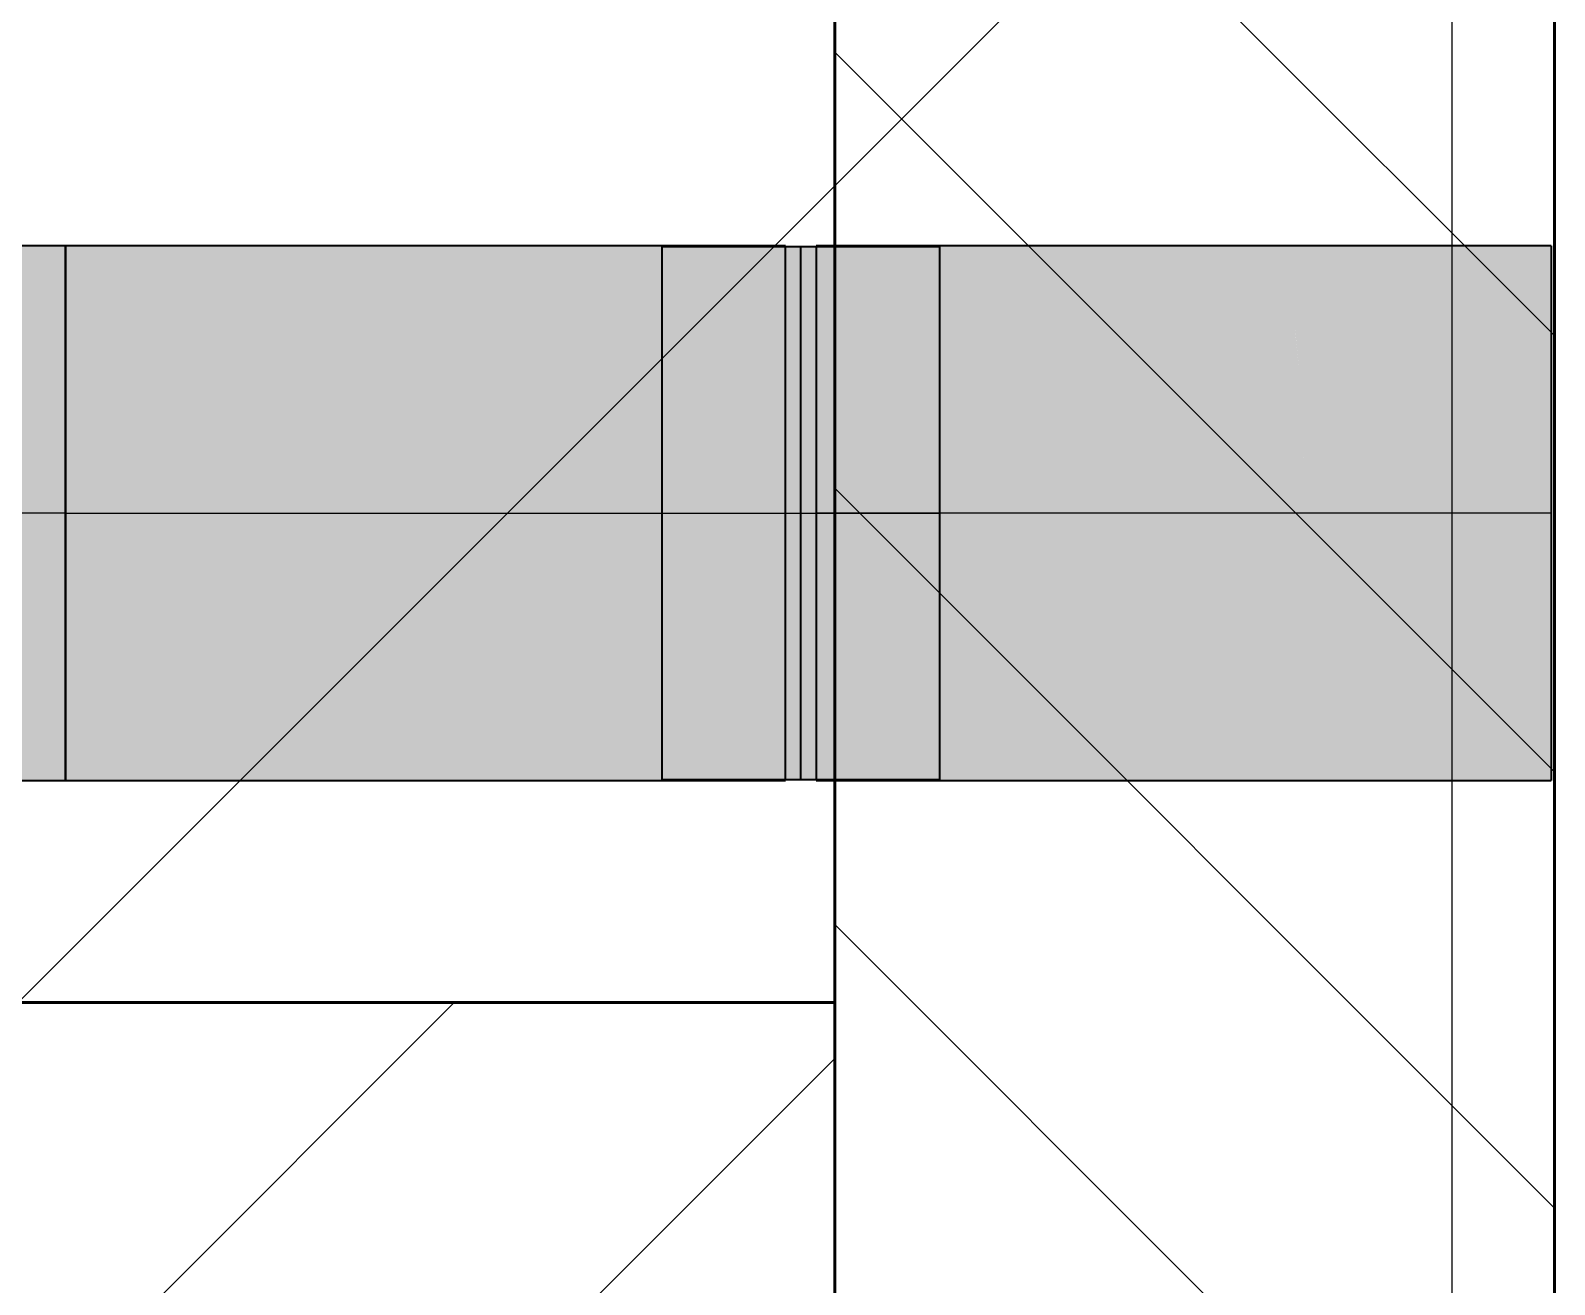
# Model space of a CAD drawing. Extents: x 0 to 756, y -25 to 420.
# Drawn here: x 379.46 to 394.28, y 293.79 to 305.99 of the extents above; entities that cross this region are included whole.
import ezdxf
from ezdxf.lldxf.tags import DXFTag

# ---------------------------------------------------------------- set-up
doc = ezdxf.new("R2010")
doc.units = 0
doc.layers.get('0').update_dxf_attribs({"lineweight": 25})
doc.layers.get('DEFPOINTS').update_dxf_attribs({"lineweight": 25})
for name, color, linetype, lineweight in [('A_Aussenwand', 7, 'Continuous', 25), ('A_Innenwand', 7, 'Continuous', 25), ('ALLGEMEIN01', 7, 'Continuous', 13), ('ALLGEMEIN03', 7, 'Continuous', 25), ('WAND_HOLZ_NICHT_TRAGEND', 7, 'Continuous', 13), ('WAND_HOLZ_TRAGEND', 7, 'Continuous', 13)]:
    doc.layers.add(name, color=color, linetype=linetype, lineweight=lineweight)
for name, color, linetype, lineweight, true_color in [('A_Geschossdecke', 7, 'Continuous', 25, 0x008080), ('L_Fortluft', 7, 'Continuous', 35, 0x993300), ('L_Fortluft-Shading', 7, 'Continuous', 35, 0x993300), ('L_Schalldaempfer', 7, 'Continuous', 35, 0xababab), ('L_Schalldaempfer-Shading', 7, 'Continuous', 35, 0xababab)]:
    doc.layers.add(name, color=color, linetype=linetype, lineweight=lineweight, true_color=true_color)
tags = doc.linetypes.add('STRICHPUNKT2', pattern=[12.7, 6.35, -3.175, 0, -3.175]).pattern_tags.tags
tags[10:11] = [DXFTag(74, 4), DXFTag(75, 0), DXFTag(340, '0'), DXFTag(46, 0.0), DXFTag(50, 0.0), DXFTag(44, 0.0), DXFTag(45, 0.0)]
tags[8:9] = [DXFTag(74, 4), DXFTag(75, 0), DXFTag(340, '0'), DXFTag(46, 0.0), DXFTag(50, 0.0), DXFTag(44, 0.0), DXFTag(45, 0.0)]
tags[6:7] = [DXFTag(74, 4), DXFTag(75, 0), DXFTag(340, '0'), DXFTag(46, 0.0), DXFTag(50, 0.0), DXFTag(44, 0.0), DXFTag(45, 0.0)]
tags[4:5] = [DXFTag(74, 4), DXFTag(75, 0), DXFTag(340, '0'), DXFTag(46, 0.0), DXFTag(50, 0.0), DXFTag(44, 0.0), DXFTag(45, 0.0)]

# ---------------------------------------------------------------- blocks, each defined once
blk = doc.blocks.new('Shading-A0T78OOFOY', base_point=(394.247, 303.893))
at = {"layer": 'L_Fortluft-Shading', "color": 28, "true_color": 0x561c00}
for points in [[(387.099, 303.804), (391.599, 303.804), (387.099, 303.893)], [(391.599, 303.804), (387.099, 303.893), (391.511, 303.893)], [(391.599, 303.804), (394.247, 303.804), (391.511, 303.893)], [(394.247, 303.804), (391.511, 303.893), (394.247, 303.893)], [(387.099, 298.703), (391.507, 298.703), (387.099, 298.782)], [(391.507, 298.703), (387.099, 298.782), (391.586, 298.782)], [(387.099, 298.693), (391.497, 298.693), (387.099, 298.703)], [(391.497, 298.693), (387.099, 298.703), (391.507, 298.703)], [(391.497, 298.693), (394.247, 298.693), (391.586, 298.782)], [(394.247, 298.693), (391.586, 298.782), (394.247, 298.782)]]:
    blk.add_solid(points, dxfattribs=at)
at = {"layer": 'L_Fortluft-Shading', "color": 26, "true_color": 0x692300}
for points in [[(387.099, 303.545), (391.681, 303.545), (387.099, 303.804)], [(391.681, 303.545), (387.099, 303.804), (391.599, 303.804)], [(391.681, 303.545), (394.247, 303.545), (391.599, 303.804)], [(394.247, 303.545), (391.599, 303.804), (394.247, 303.804)], [(387.099, 298.782), (391.586, 298.782), (387.099, 299.041)], [(391.586, 298.782), (387.099, 299.041), (391.669, 299.041)], [(391.586, 298.782), (394.247, 298.782), (391.669, 299.041)], [(394.247, 298.782), (391.669, 299.041), (394.247, 299.041)]]:
    blk.add_solid(points, dxfattribs=at)
at = {"layer": 'L_Fortluft-Shading', "color": 26, "true_color": 0x7b2900}
for points in [[(387.099, 303.131), (391.751, 303.131), (387.099, 303.545)], [(391.751, 303.131), (387.099, 303.545), (391.681, 303.545)], [(391.751, 303.131), (394.247, 303.131), (391.681, 303.545)], [(394.247, 303.131), (391.681, 303.545), (394.247, 303.545)], [(387.099, 299.097), (391.679, 299.097), (387.099, 299.454)], [(391.679, 299.097), (387.099, 299.454), (391.741, 299.454)], [(391.669, 299.041), (394.247, 299.041), (391.741, 299.454)], [(394.247, 299.041), (391.741, 299.454), (394.247, 299.454)], [(387.099, 299.041), (391.669, 299.041), (387.099, 299.097)], [(391.669, 299.041), (387.099, 299.097), (391.679, 299.097)]]:
    blk.add_solid(points, dxfattribs=at)
at = {"layer": 'L_Fortluft-Shading', "color": 26, "true_color": 0x892d00}
for points in [[(387.099, 303.035), (391.76, 303.035), (387.099, 303.131)], [(391.76, 303.035), (387.099, 303.131), (391.751, 303.131)], [(391.804, 302.593), (394.247, 302.593), (391.751, 303.131)], [(394.247, 302.593), (391.751, 303.131), (394.247, 303.131)], [(387.099, 302.593), (391.804, 302.593), (387.099, 303.035)], [(391.804, 302.593), (387.099, 303.035), (391.76, 303.035)], [(387.099, 299.454), (391.741, 299.454), (387.099, 299.993)], [(391.741, 299.454), (387.099, 299.993), (391.797, 299.993)], [(391.741, 299.454), (394.247, 299.454), (391.797, 299.993)], [(394.247, 299.454), (391.797, 299.993), (394.247, 299.993)]]:
    blk.add_solid(points, dxfattribs=at)
at = {"layer": 'L_Fortluft-Shading', "color": 24, "true_color": 0x933100}
for points in [[(387.099, 301.966), (391.836, 301.966), (387.099, 302.593)], [(391.836, 301.966), (387.099, 302.593), (391.804, 302.593)], [(391.836, 301.966), (394.247, 301.966), (391.804, 302.593)], [(394.247, 301.966), (391.804, 302.593), (394.247, 302.593)], [(387.099, 299.993), (391.797, 299.993), (387.099, 300.62)], [(391.797, 299.993), (387.099, 300.62), (391.833, 300.62)], [(391.797, 299.993), (394.247, 299.993), (391.833, 300.62)], [(394.247, 299.993), (391.833, 300.62), (394.247, 300.62)]]:
    blk.add_solid(points, dxfattribs=at)
at = {"layer": 'L_Fortluft-Shading', "color": 24, "true_color": 0x983200}
for points in [[(387.099, 301.896), (391.837, 301.896), (387.099, 301.966)], [(391.837, 301.896), (387.099, 301.966), (391.836, 301.966)], [(391.846, 301.293), (394.247, 301.293), (391.836, 301.966)], [(394.247, 301.293), (391.836, 301.966), (394.247, 301.966)], [(387.099, 301.293), (391.846, 301.293), (387.099, 301.896)], [(391.846, 301.293), (387.099, 301.896), (391.837, 301.896)], [(387.099, 300.62), (391.833, 300.62), (387.099, 301.293)], [(391.833, 300.62), (387.099, 301.293), (391.846, 301.293)], [(391.833, 300.62), (394.247, 300.62), (391.846, 301.293)], [(394.247, 300.62), (391.846, 301.293), (394.247, 301.293)]]:
    blk.add_solid(points, dxfattribs=at)
blk = doc.blocks.new('Shading-A0T78OOHOY', base_point=(356.799, 297.744))
at = {"layer": 'L_Schalldaempfer-Shading', "color": 251, "true_color": 0x606060}
for points in [[(378.799, 303.804), (379.799, 303.804), (378.799, 303.893)], [(379.799, 303.804), (378.799, 303.893), (379.799, 303.893)], [(378.799, 298.703), (379.799, 298.703), (378.799, 298.782)], [(379.799, 298.703), (378.799, 298.782), (379.799, 298.782)], [(378.799, 298.693), (379.799, 298.693), (378.799, 298.703)], [(379.799, 298.693), (378.799, 298.703), (379.799, 298.703)]]:
    blk.add_solid(points, dxfattribs=at)
at = {"layer": 'L_Schalldaempfer-Shading', "color": 8, "true_color": 0x767676}
for points in [[(378.799, 303.545), (379.799, 303.545), (378.799, 303.804)], [(379.799, 303.545), (378.799, 303.804), (379.799, 303.804)], [(378.799, 298.782), (379.799, 298.782), (378.799, 299.041)], [(379.799, 298.782), (378.799, 299.041), (379.799, 299.041)]]:
    blk.add_solid(points, dxfattribs=at)
at = {"layer": 'L_Schalldaempfer-Shading', "color": 252, "true_color": 0x898989}
for points in [[(378.799, 303.131), (379.799, 303.131), (378.799, 303.545)], [(379.799, 303.131), (378.799, 303.545), (379.799, 303.545)], [(378.799, 299.097), (379.799, 299.097), (378.799, 299.454)], [(379.799, 299.097), (378.799, 299.454), (379.799, 299.454)], [(378.799, 299.041), (379.799, 299.041), (378.799, 299.097)], [(379.799, 299.041), (378.799, 299.097), (379.799, 299.097)]]:
    blk.add_solid(points, dxfattribs=at)
at = {"layer": 'L_Schalldaempfer-Shading', "color": 253, "true_color": 0x999999}
for points in [[(378.799, 303.035), (379.799, 303.035), (378.799, 303.131)], [(379.799, 303.035), (378.799, 303.131), (379.799, 303.131)], [(378.799, 302.593), (379.799, 302.593), (378.799, 303.035)], [(379.799, 302.593), (378.799, 303.035), (379.799, 303.035)], [(378.799, 299.454), (379.799, 299.454), (378.799, 299.993)], [(379.799, 299.454), (378.799, 299.993), (379.799, 299.993)]]:
    blk.add_solid(points, dxfattribs=at)
at = {"layer": 'L_Schalldaempfer-Shading', "color": 253, "true_color": 0xa4a4a4}
for points in [[(378.799, 301.966), (379.799, 301.966), (378.799, 302.593)], [(379.799, 301.966), (378.799, 302.593), (379.799, 302.593)], [(378.799, 299.993), (379.799, 299.993), (378.799, 300.62)], [(379.799, 299.993), (378.799, 300.62), (379.799, 300.62)]]:
    blk.add_solid(points, dxfattribs=at)
at = {"layer": 'L_Schalldaempfer-Shading', "color": 253, "true_color": 0xaaaaaa}
for points in [[(378.799, 301.896), (379.799, 301.896), (378.799, 301.966)], [(379.799, 301.896), (378.799, 301.966), (379.799, 301.966)], [(378.799, 301.293), (379.799, 301.293), (378.799, 301.896)], [(379.799, 301.293), (378.799, 301.896), (379.799, 301.896)], [(378.799, 300.62), (379.799, 300.62), (378.799, 301.293)], [(379.799, 300.62), (378.799, 301.293), (379.799, 301.293)]]:
    blk.add_solid(points, dxfattribs=at)
blk = doc.blocks.new('Shading-A0T78OPBOY', base_point=(385.599, 303.883))
at = {"layer": 'L_Fortluft-Shading', "color": 28, "true_color": 0x561c00}
for points in [[(385.599, 303.795), (388.299, 303.795), (385.599, 303.883)], [(388.299, 303.795), (385.599, 303.883), (388.299, 303.883)], [(385.599, 298.72), (388.299, 298.72), (385.599, 298.791)], [(388.299, 298.72), (385.599, 298.791), (388.299, 298.791)], [(385.599, 298.703), (388.299, 298.703), (385.599, 298.72)], [(388.299, 298.703), (385.599, 298.72), (388.299, 298.72)]]:
    blk.add_solid(points, dxfattribs=at)
at = {"layer": 'L_Fortluft-Shading', "color": 26, "true_color": 0x692300}
for points in [[(385.599, 303.722), (388.299, 303.722), (385.599, 303.795)], [(388.299, 303.722), (385.599, 303.795), (388.299, 303.795)], [(385.599, 303.536), (388.299, 303.536), (385.599, 303.722)], [(388.299, 303.536), (385.599, 303.722), (388.299, 303.722)], [(385.599, 298.791), (388.299, 298.791), (385.599, 299.05)], [(388.299, 298.791), (385.599, 299.05), (388.299, 299.05)]]:
    blk.add_solid(points, dxfattribs=at)
at = {"layer": 'L_Fortluft-Shading', "color": 26, "true_color": 0x7b2900}
for points in [[(385.599, 303.124), (388.299, 303.124), (385.599, 303.536)], [(388.299, 303.124), (385.599, 303.536), (388.299, 303.536)], [(385.599, 299.089), (388.299, 299.089), (385.599, 299.462)], [(388.299, 299.089), (385.599, 299.462), (388.299, 299.462)], [(385.599, 299.05), (388.299, 299.05), (385.599, 299.089)], [(388.299, 299.05), (385.599, 299.089), (388.299, 299.089)]]:
    blk.add_solid(points, dxfattribs=at)
at = {"layer": 'L_Fortluft-Shading', "color": 26, "true_color": 0x892d00}
for points in [[(385.599, 303.027), (388.299, 303.027), (385.599, 303.124)], [(388.299, 303.027), (385.599, 303.124), (388.299, 303.124)], [(385.599, 302.8), (388.299, 302.8), (385.599, 303.027)], [(388.299, 302.8), (385.599, 303.027), (388.299, 303.027)], [(385.599, 302.588), (388.299, 302.588), (385.599, 302.8)], [(388.299, 302.588), (385.599, 302.8), (388.299, 302.8)], [(385.599, 299.786), (388.299, 299.786), (385.599, 299.998)], [(388.299, 299.786), (385.599, 299.998), (388.299, 299.998)], [(385.599, 299.462), (388.299, 299.462), (385.599, 299.786)], [(388.299, 299.462), (385.599, 299.786), (388.299, 299.786)]]:
    blk.add_solid(points, dxfattribs=at)
at = {"layer": 'L_Fortluft-Shading', "color": 24, "true_color": 0x933100}
for points in [[(385.599, 301.963), (388.299, 301.963), (385.599, 302.588)], [(388.299, 301.963), (385.599, 302.588), (388.299, 302.588)], [(385.599, 300.505), (388.299, 300.505), (385.599, 300.623)], [(388.299, 300.505), (385.599, 300.623), (388.299, 300.623)], [(385.599, 299.998), (388.299, 299.998), (385.599, 300.505)], [(388.299, 299.998), (385.599, 300.505), (388.299, 300.505)]]:
    blk.add_solid(points, dxfattribs=at)
at = {"layer": 'L_Fortluft-Shading', "color": 24, "true_color": 0x983200}
for points in [[(385.599, 301.888), (388.299, 301.888), (385.599, 301.963)], [(388.299, 301.888), (385.599, 301.963), (388.299, 301.963)], [(385.599, 301.293), (388.299, 301.293), (385.599, 301.888)], [(388.299, 301.293), (385.599, 301.888), (388.299, 301.888)], [(385.599, 300.623), (388.299, 300.623), (385.599, 301.293)], [(388.299, 300.623), (385.599, 301.293), (388.299, 301.293)]]:
    blk.add_solid(points, dxfattribs=at)
blk = doc.blocks.new('Shading-A0T78OPDOY', base_point=(386.799, 303.035))
at = {"layer": 'L_Fortluft-Shading', "color": 28, "true_color": 0x561c00}
for points in [[(379.799, 303.804), (386.799, 303.804), (379.799, 303.893)], [(386.799, 303.804), (379.799, 303.893), (386.799, 303.893)], [(379.799, 298.703), (386.799, 298.703), (379.799, 298.782)], [(386.799, 298.703), (379.799, 298.782), (386.799, 298.782)], [(379.799, 298.693), (386.799, 298.693), (379.799, 298.703)], [(386.799, 298.693), (379.799, 298.703), (386.799, 298.703)]]:
    blk.add_solid(points, dxfattribs=at)
at = {"layer": 'L_Fortluft-Shading', "color": 26, "true_color": 0x692300}
for points in [[(379.799, 303.545), (386.799, 303.545), (379.799, 303.804)], [(386.799, 303.545), (379.799, 303.804), (386.799, 303.804)], [(379.799, 298.782), (386.799, 298.782), (379.799, 299.041)], [(386.799, 298.782), (379.799, 299.041), (386.799, 299.041)]]:
    blk.add_solid(points, dxfattribs=at)
at = {"layer": 'L_Fortluft-Shading', "color": 26, "true_color": 0x7b2900}
for points in [[(379.799, 303.131), (386.799, 303.131), (379.799, 303.545)], [(386.799, 303.131), (379.799, 303.545), (386.799, 303.545)], [(379.799, 299.097), (386.799, 299.097), (379.799, 299.454)], [(386.799, 299.097), (379.799, 299.454), (386.799, 299.454)], [(379.799, 299.041), (386.799, 299.041), (379.799, 299.097)], [(386.799, 299.041), (379.799, 299.097), (386.799, 299.097)]]:
    blk.add_solid(points, dxfattribs=at)
at = {"layer": 'L_Fortluft-Shading', "color": 26, "true_color": 0x892d00}
for points in [[(379.799, 303.035), (386.799, 303.035), (379.799, 303.131)], [(386.799, 303.035), (379.799, 303.131), (386.799, 303.131)], [(379.799, 302.593), (386.799, 302.593), (379.799, 303.035)], [(386.799, 302.593), (379.799, 303.035), (386.799, 303.035)], [(379.799, 299.454), (386.799, 299.454), (379.799, 299.993)], [(386.799, 299.454), (379.799, 299.993), (386.799, 299.993)]]:
    blk.add_solid(points, dxfattribs=at)
at = {"layer": 'L_Fortluft-Shading', "color": 24, "true_color": 0x933100}
for points in [[(379.799, 301.966), (386.799, 301.966), (379.799, 302.593)], [(386.799, 301.966), (379.799, 302.593), (386.799, 302.593)], [(379.799, 299.993), (386.799, 299.993), (379.799, 300.62)], [(386.799, 299.993), (379.799, 300.62), (386.799, 300.62)]]:
    blk.add_solid(points, dxfattribs=at)
at = {"layer": 'L_Fortluft-Shading', "color": 24, "true_color": 0x983200}
for points in [[(379.799, 301.896), (386.799, 301.896), (379.799, 301.966)], [(386.799, 301.896), (379.799, 301.966), (386.799, 301.966)], [(379.799, 301.293), (386.799, 301.293), (379.799, 301.896)], [(386.799, 301.293), (379.799, 301.896), (386.799, 301.896)], [(379.799, 300.62), (386.799, 300.62), (379.799, 301.293)], [(386.799, 300.62), (379.799, 301.293), (386.799, 301.293)]]:
    blk.add_solid(points, dxfattribs=at)
blk = doc.blocks.new('Referenz-A0T78OQ1OY')
at = {"layer": 'ALLGEMEIN01', "color": 0}
blk.add_line((387.279, 38.476), (387.279, 384.533), dxfattribs=at)
at = {"layer": 'ALLGEMEIN03', "color": 0, "lineweight": -2}
blk.add_line((387.279, 295.533), (387.279, 283.533), dxfattribs=at)
at = {"layer": 'DEFPOINTS', "color": 0, "linetype": 'Continuous', "lineweight": -2, "ltscale": 0.25}
blk.add_line((387.279, 296.533), (387.279, 296.533), dxfattribs=at)
blk.add_line((387.279, 296.533), (387.279, 296.533), dxfattribs=at)
blk.add_line((387.279, 296.533), (387.279, 296.533), dxfattribs=at)
blk.add_line((387.279, 296.533), (387.279, 296.533), dxfattribs=at)
at = {"layer": 'WAND_HOLZ_NICHT_TRAGEND', "color": 0, "lineweight": 50}
for p, q in [((387.279, 296.533), (296.279, 296.533)), ((296.279, 296.533), (387.279, 296.533)), ((387.279, 292.533), (387.279, 296.533)), ((387.279, 296.533), (387.279, 292.533)), ((387.279, 296.533), (387.279, 296.533))]:
    blk.add_line(p, q, dxfattribs=at)
at = {"layer": 'WAND_HOLZ_TRAGEND', "color": 0, "lineweight": 50}
for p, q in [((387.279, 391.533), (387.279, 31.476)), ((387.279, 225.775), (387.279, 391.533)), ((394.279, 31.476), (394.279, 391.533)), ((394.279, 391.533), (394.279, 225.775))]:
    blk.add_line(p, q, dxfattribs=at)
blk = doc.blocks.new('Wand-A0T78OQFOY', base_point=(387.279, 31.476))
at = {"color": 0, "linetype": 'ByBlock', "lineweight": -2, "ltscale": 0.25}
for p, q in [((394.279, 391.533), (394.279, 260.849)), ((387.279, 384.533), (387.279, 296.533))]:
    blk.add_line(p, q, dxfattribs=at)
at = {"color": 0, "lineweight": -2}
for p, q in [((387.279, 310.019), (394.279, 303.019)), ((387.279, 305.776), (394.279, 298.776)), ((387.279, 301.534), (394.279, 294.534)), ((387.279, 297.291), (394.279, 290.291))]:
    blk.add_line(p, q, dxfattribs=at)
blk = doc.blocks.new('Geschossdecke-A0T78ORTOY', base_point=(115.279, 32.476))
at = {"color": 0, "linetype": 'ByBlock', "lineweight": -2, "ltscale": 0.25}
blk.add_line((393.279, 390.533), (393.279, 32.476), dxfattribs=at)
at = {"color": 0, "lineweight": -2}
blk.add_line((296.279, 213.476), (393.279, 310.476), dxfattribs=at)
blk = doc.blocks.new('Wand-A0T78OS5OY', base_point=(296.279, 292.533))
at = {"color": 0, "linetype": 'ByBlock', "lineweight": -2, "ltscale": 0.25}
blk.add_line((296.279, 296.533), (387.279, 296.533), dxfattribs=at)
at = {"color": 0, "lineweight": -2}
for p, q in [((379.579, 292.533), (383.579, 296.533)), ((383.822, 292.533), (387.279, 295.99))]:
    blk.add_line(p, q, dxfattribs=at)
blk = doc.blocks.new('Wickelfalzrohr-A0T78P0VOY', base_point=(387.099, 298.693))
at = {"color": 0, "linetype": 'ByBlock', "lineweight": -2, "ltscale": 0.35}
for p, q in [((394.247, 303.893), (387.099, 303.893)), ((387.099, 303.893), (387.099, 302.37)), ((394.247, 303.893), (394.247, 302.37)), ((387.099, 302.37), (387.099, 300.216)), ((394.247, 302.37), (394.247, 300.216)), ((387.099, 300.216), (387.099, 298.693)), ((394.247, 300.216), (394.247, 298.693)), ((387.099, 298.693), (394.247, 298.693))]:
    blk.add_line(p, q, dxfattribs=at)
at = {"color": 0, "linetype": 'STRICHPUNKT2', "lineweight": 25, "ltscale": 0.25}
blk.add_line((394.247, 301.293), (387.099, 301.293), dxfattribs=at)
blk = doc.blocks.new('Telefonieschalldämpfer-A0T78P0XOY', base_point=(355.799, 297.693))
at = {"color": 0, "linetype": 'ByBlock', "lineweight": -2, "ltscale": 0.35}
for p, q in [((379.799, 303.893), (378.799, 303.893)), ((379.799, 303.893), (379.799, 302.37)), ((379.799, 302.37), (379.799, 300.216)), ((379.799, 300.216), (379.799, 298.693)), ((378.799, 298.693), (379.799, 298.693))]:
    blk.add_line(p, q, dxfattribs=at)
at = {"color": 0, "linetype": 'STRICHPUNKT2', "lineweight": 25, "ltscale": 0.25}
blk.add_line((379.799, 301.293), (355.799, 301.293), dxfattribs=at)
blk = doc.blocks.new('Steckverbinder-A0T78P11OY', base_point=(385.599, 298.693))
at = {"color": 0, "linetype": 'ByBlock', "lineweight": -2, "ltscale": 0.35}
for p, q in [((388.299, 303.883), (385.599, 303.883)), ((385.599, 303.883), (385.599, 302.366)), ((386.949, 303.804), (386.949, 303.893)), ((388.299, 303.883), (388.299, 302.366)), ((386.949, 303.545), (386.949, 303.804)), ((386.949, 303.131), (386.949, 303.545)), ((386.949, 302.593), (386.949, 303.131)), ((386.949, 301.966), (386.949, 302.593)), ((385.599, 302.366), (385.599, 300.22)), ((388.299, 302.366), (388.299, 300.22)), ((386.949, 301.293), (386.949, 301.966)), ((386.949, 300.62), (386.949, 301.293)), ((386.949, 299.993), (386.949, 300.62)), ((385.599, 300.22), (385.599, 298.703)), ((388.299, 300.22), (388.299, 298.703)), ((386.949, 299.454), (386.949, 299.993)), ((386.949, 299.041), (386.949, 299.454)), ((386.949, 298.782), (386.949, 299.041)), ((385.599, 298.703), (388.299, 298.703)), ((386.949, 298.693), (386.949, 298.782))]:
    blk.add_line(p, q, dxfattribs=at)
at = {"color": 0, "linetype": 'STRICHPUNKT2', "lineweight": 25, "ltscale": 0.25}
blk.add_line((385.599, 301.293), (388.299, 301.293), dxfattribs=at)
blk = doc.blocks.new('Wickelfalzrohr-A0T78P1HOY', base_point=(379.799, 298.693))
at = {"color": 0, "linetype": 'ByBlock', "lineweight": -2, "ltscale": 0.35}
for p, q in [((386.799, 303.893), (379.799, 303.893)), ((379.799, 302.37), (379.799, 303.893)), ((386.799, 302.37), (386.799, 303.893)), ((379.799, 300.216), (379.799, 302.37)), ((386.799, 300.216), (386.799, 302.37)), ((379.799, 298.693), (379.799, 300.216)), ((386.799, 298.693), (386.799, 300.216)), ((379.799, 298.693), (386.799, 298.693))]:
    blk.add_line(p, q, dxfattribs=at)
at = {"color": 0, "linetype": 'STRICHPUNKT2', "lineweight": 25, "ltscale": 0.25}
blk.add_line((379.799, 301.293), (386.799, 301.293), dxfattribs=at)

msp = doc.modelspace()

# ---------------------------------------------------------------- block references
at = {"color": 8, "lineweight": 25, "ltscale": 0.25, "true_color": 0x808080}
msp.add_blockref('Referenz-A0T78OQ1OY', (0, 0), dxfattribs=at)
at = {"layer": 'A_Aussenwand', "ltscale": 0.25}
msp.add_blockref('Wand-A0T78OQFOY', (387.279, 31.476), dxfattribs=at)
at = {"layer": 'A_Geschossdecke', "ltscale": 0.25}
msp.add_blockref('Geschossdecke-A0T78ORTOY', (115.279, 32.476), dxfattribs=at)
at = {"layer": 'A_Innenwand', "ltscale": 0.25}
msp.add_blockref('Wand-A0T78OS5OY', (296.279, 292.533), dxfattribs=at)
at = {"layer": 'L_Fortluft'}
for name, p in [('Shading-A0T78OPDOY', (386.799, 303.035)), ('Shading-A0T78OPBOY', (385.599, 303.883)), ('Shading-A0T78OOFOY', (394.247, 303.893))]:
    msp.add_blockref(name, p, dxfattribs=at)
at = {"layer": 'L_Fortluft', "ltscale": 0.35}
for name, p in [('Wickelfalzrohr-A0T78P1HOY', (379.799, 298.693)), ('Steckverbinder-A0T78P11OY', (385.599, 298.693)), ('Wickelfalzrohr-A0T78P0VOY', (387.099, 298.693))]:
    msp.add_blockref(name, p, dxfattribs=at)
at = {"layer": 'L_Schalldaempfer'}
msp.add_blockref('Shading-A0T78OOHOY', (356.799, 297.744), dxfattribs=at)
at = {"layer": 'L_Schalldaempfer', "ltscale": 0.35}
msp.add_blockref('Telefonieschalldämpfer-A0T78P0XOY', (355.799, 297.693), dxfattribs=at)

doc.saveas('drawing.dxf')
